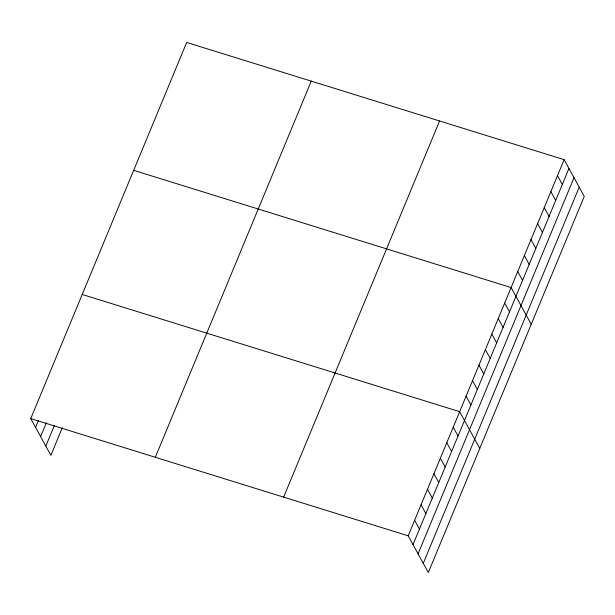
<?xml version="1.0" encoding="UTF-8"?>
<svg xmlns="http://www.w3.org/2000/svg" width="615" height="615" viewBox="0 0 615 615"><rect width="100%" height="100%" fill="white"/><g stroke="black" fill="none" stroke-linecap="round" stroke-linejoin="round"><path stroke-width="0.92" d="M30.75 418.6L186.691 42.45L564.132 159.662L584.25 196.4L428.309 572.55L408.191 535.811L30.75 418.6L50.868 455.338L62.3 427.756M35.57 427.402L38.43 420.506M40.613 436.619L46.333 422.828M45.818 446.121L54.397 425.434M155.303 457.283L311.252 81.126M283.638 497.135L439.579 120.978M408.191 535.811L564.132 159.662M413.011 544.613L568.952 168.464M418.054 553.831L574.003 177.681M423.258 563.332L579.199 187.183M133.67 170.34L511.111 287.551L531.229 324.289M82.21 294.47L459.651 411.681L479.769 448.42M557.505 175.644L562.325 184.446M550.879 191.634L555.699 200.436M544.252 207.616L549.072 216.418M537.625 223.606L542.445 232.409M530.999 239.589L535.819 248.391M524.372 255.579L529.192 264.381M517.745 271.561L522.558 280.363M504.684 303.064L509.497 311.867M498.25 318.585L503.07 327.388M491.816 334.099L496.636 342.901M485.381 349.612L490.201 358.414M478.954 365.133L483.767 373.935M472.52 380.647L477.34 389.449M466.085 396.168L470.905 404.97M453.217 427.194L458.037 435.997M446.79 442.715L451.61 451.518M440.355 458.229L445.175 467.031M433.921 473.742L438.741 482.552M427.487 489.263L432.307 498.065M421.06 504.777L425.872 513.579M414.625 520.298L419.445 529.1"/></g></svg>
